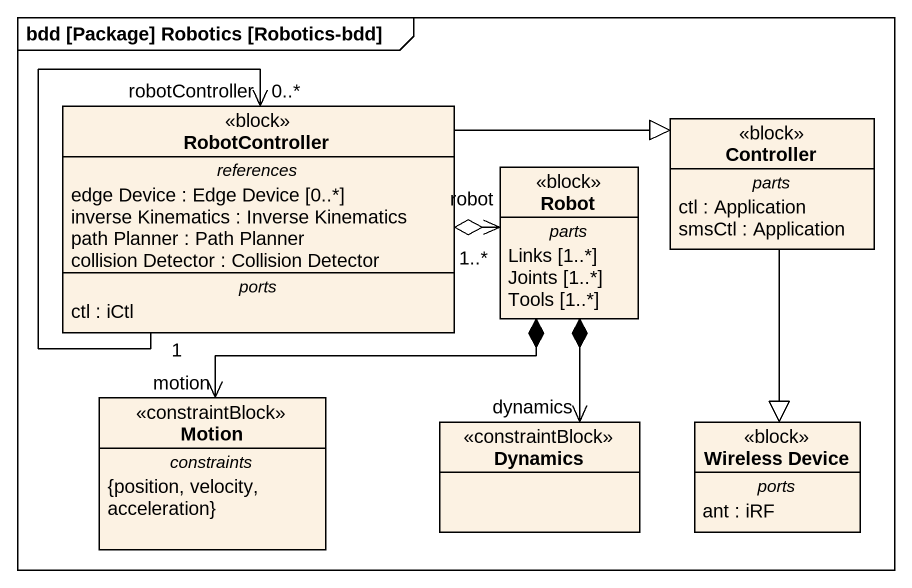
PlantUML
@startuml
mainframe bdd [Package] Robotics [Robotics-bdd]
hide circle
hide empty members
class RobotController <<block>> {
  -- references --
  edge Device : Edge Device [0..*]
  inverse Kinematics : Inverse Kinematics
  path Planner : Path Planner
  collision Detector : Collision Detector
  -- ports --
  ctl : iCtl
}
class Controller <<block>> {
  -- parts --
  ctl : Application
  smsCtl : Application
}
class Robot <<block>> {
  -- parts --
  Links [1..*]
  Joints [1..*]
  Tools [1..*]
}
class Motion <<constraintBlock>> {
  -- constraints --
  {position, velocity, acceleration}
}
class Dynamics <<constraintBlock>>
class "Wireless Device" as Wireless_Device <<block>> {
  -- ports --
  ant : iRF
}
RobotController "1" --> "robotController\n0..*" RobotController
RobotController -right-|> Controller
RobotController o-right-> "robot\n1..*" Robot
Controller --|> Wireless_Device
Robot *--> "motion" Motion
Robot *--> "dynamics" Dynamics
@enduml
